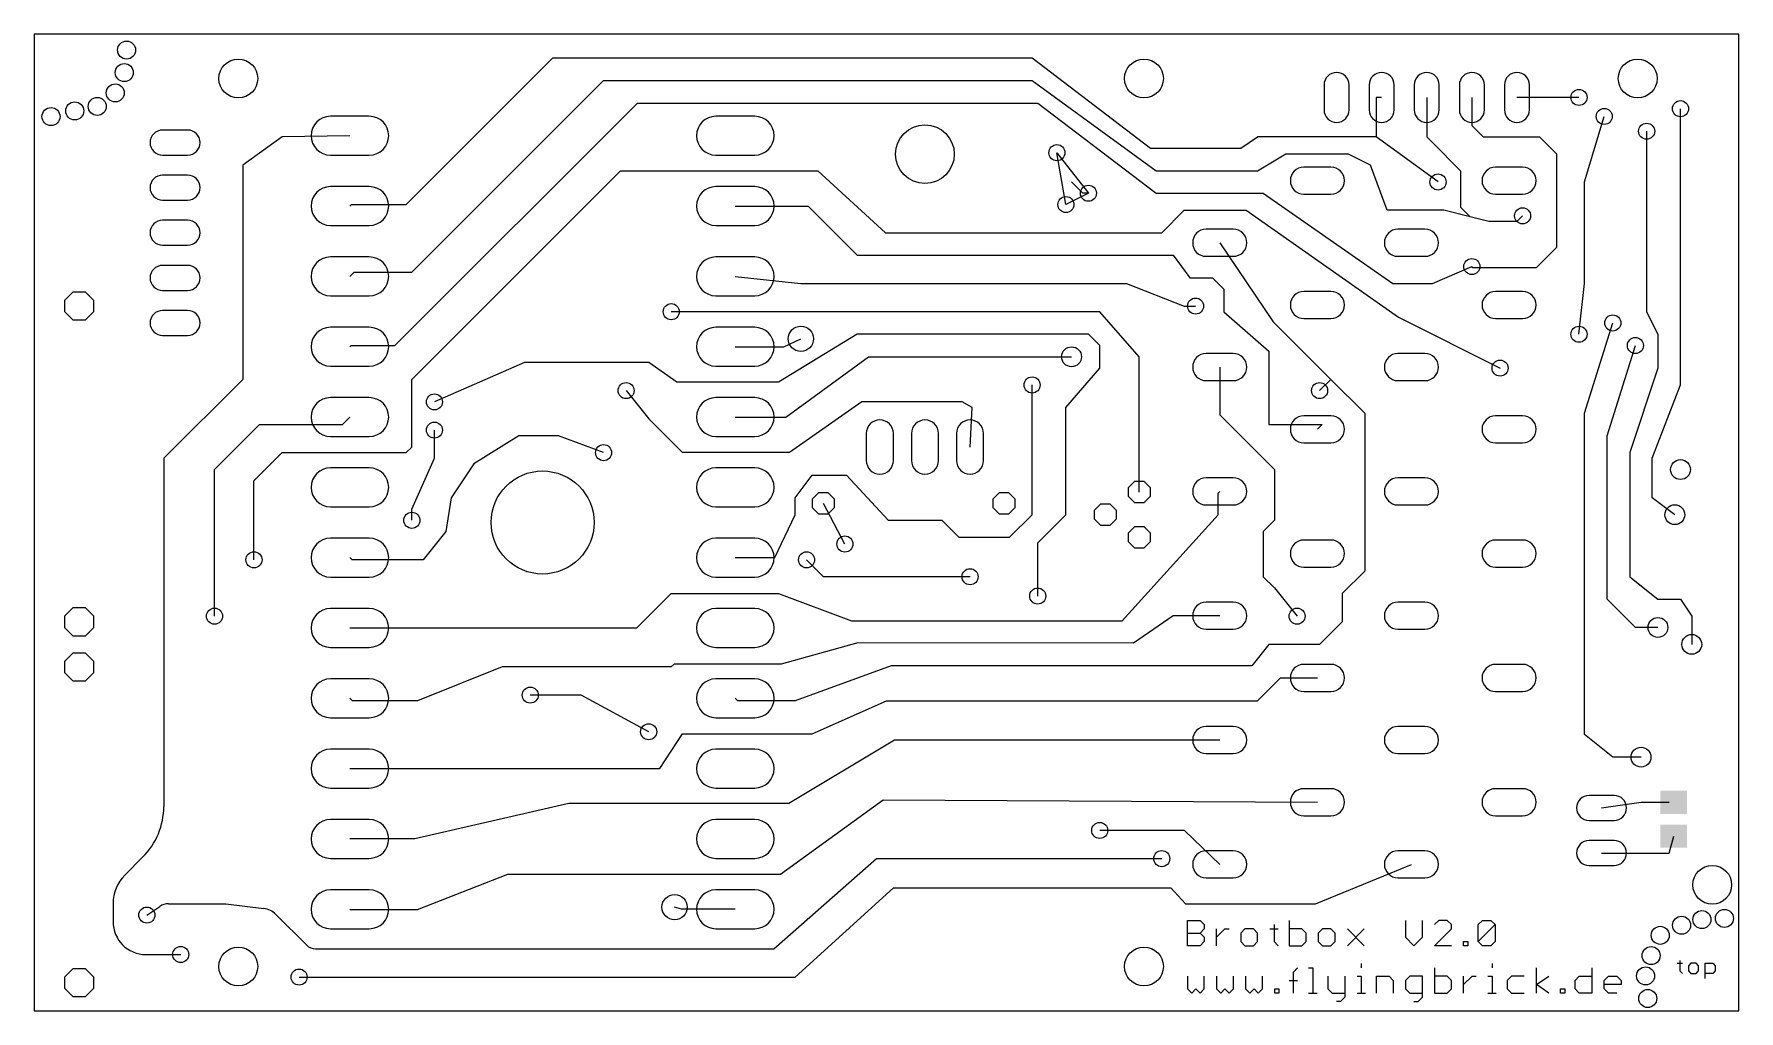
# Model space of a CAD drawing. Extents: x 0 to 96, y 0 to 55.
import ezdxf

# ---------------------------------------------------------------- set-up
doc = ezdxf.new("R2010")
doc.units = 0
for name, color, linetype in [('1', 14, 'CONTINUOUS'), ('17', 94, 'CONTINUOUS'), ('18', 94, 'CONTINUOUS'), ('20', 178, 'CONTINUOUS')]:
    doc.layers.add(name, color=color, linetype=linetype)

# ---------------------------------------------------------------- blocks, each defined once
blk = doc.blocks.new('LONGP100')
blk.add_lwpolyline([(-0.5, -0.5), (0.5, -0.5, 1), (0.5, 0.5), (-0.5, 0.5, 1)], format="xyb", close=True)
blk = doc.blocks.new('OCTAGONP')
blk.add_lwpolyline([(-0.5, -0.2071), (-0.5, 0.2071), (-0.2071, 0.5), (0.2071, 0.5), (0.5, 0.2071), (0.5, -0.2071), (0.2071, -0.5), (-0.2071, -0.5)], close=True)
blk = doc.blocks.new('RECT')
blk.add_solid([(-0.5, -0.5), (0.5, -0.5), (-0.5, 0.5), (0.5, 0.5)])
blk = doc.blocks.new('ROUNDP')
blk.add_circle((0, 0), 0.5)
blk = doc.blocks.new('ROUNDV')
blk.add_circle((0, 0), 0.5)

msp = doc.modelspace()

# ---------------------------------------------------------------- linework, layer by layer
at = {"layer": '1'}
for p, q in [((20.955, 45.4025), (29.21, 53.6575)), ((29.21, 53.6575), (56.1975, 53.6575)), ((56.1975, 53.6575), (62.865, 48.5775)), ((21.2725, 41.5925), (32.0675, 52.3875)), ((32.0675, 52.3875), (56.1975, 52.3875)), ((56.1975, 52.3875), (63.1825, 47.3075)), ((20.32, 37.465), (33.9725, 51.1175)), ((33.9725, 51.1175), (56.515, 51.1175)), ((56.515, 51.1175), (63.1825, 46.0375)), ((75.8825, 51.435), (75.565, 51.435)), ((75.565, 51.435), (75.565, 49.2125)), ((78.4225, 51.435), (78.4225, 49.2125)), ((80.9625, 51.435), (80.9625, 49.8475)), ((86.995, 51.435), (83.5025, 51.435)), ((87.3125, 46.6725), (88.4175, 50.365)), ((92.71, 35.2425), (92.71, 50.8)), ((13.97, 49.2125), (11.7475, 47.625)), ((17.785, 49.28), (13.97, 49.2125)), ((67.945, 48.5775), (68.8975, 49.2125)), ((75.565, 49.2125), (68.8975, 49.2125)), ((79.0575, 46.6725), (75.565, 49.2125)), ((78.4225, 49.2125), (78.74, 48.895)), ((80.9625, 49.8475), (81.5975, 49.2125)), ((81.5975, 49.2125), (84.7725, 49.2125)), ((84.7725, 49.2125), (85.725, 48.26)), ((90.805, 49.53), (90.805, 39.37)), ((58.1025, 45.4025), (57.5945, 48.3235)), ((57.5945, 48.3235), (59.3725, 46.0375)), ((62.865, 48.5775), (67.945, 48.5775)), ((68.8975, 47.3075), (70.485, 48.26)), ((70.485, 48.26), (73.9775, 48.26)), ((75.2475, 47.625), (73.9775, 48.26)), ((78.74, 48.895), (80.3275, 47.3075)), ((85.725, 48.26), (85.725, 42.9895)), ((11.7475, 47.625), (11.7475, 35.56)), ((21.2725, 35.56), (33.02, 47.3075)), ((33.02, 47.3075), (44.1325, 47.3075)), ((44.1325, 47.3075), (47.9425, 43.815)), ((63.1825, 47.3075), (68.8975, 47.3075)), ((76.2, 45.085), (75.2475, 47.625)), ((80.3275, 47.3075), (80.3275, 45.2531)), ((59.055, 46.0375), (58.42, 46.6725)), ((87.3125, 40.9575), (87.3125, 46.6725)), ((17.785, 45.32), (17.8675, 45.4025)), ((17.8675, 45.4025), (20.955, 45.4025)), ((39.485, 45.32), (43.58, 45.32)), ((43.58, 45.32), (46.355, 42.545)), ((59.3725, 46.0375), (58.1025, 45.4025)), ((59.3725, 46.0375), (59.055, 46.0375)), ((63.1825, 46.0375), (69.215, 46.0375)), ((69.215, 46.0375), (76.5175, 40.9575)), ((80.3275, 45.2531), (80.8691, 44.7115)), ((63.5, 43.815), (64.77, 45.085)), ((64.77, 45.085), (68.2625, 45.085)), ((68.2625, 45.085), (76.835, 39.0525)), ((79.375, 45.085), (76.2, 45.085)), ((80.8691, 44.7115), (79.375, 45.085)), ((81.915, 44.45), (80.8691, 44.7115)), ((83.5025, 44.45), (81.915, 44.45)), ((83.82, 44.7675), (83.5025, 44.45)), ((47.9425, 43.815), (63.5, 43.815)), ((66.765, 43.25), (69.78, 38.805)), ((46.355, 42.545), (64.135, 42.545)), ((64.135, 42.545), (65.0875, 41.275)), ((85.725, 42.9895), (84.582, 41.8465)), ((17.785, 41.36), (18.0175, 41.5925)), ((18.0175, 41.5925), (21.2725, 41.5925)), ((39.485, 41.36), (43.18, 40.9575)), ((78.74, 40.9575), (80.9625, 41.91)), ((81.026, 41.8465), (80.9625, 41.91)), ((84.582, 41.8465), (81.026, 41.8465)), ((43.18, 40.9575), (61.51, 40.9575)), ((61.51, 40.9575), (64.77, 39.6875)), ((65.0875, 41.275), (66.3575, 41.275)), ((66.3575, 41.275), (66.9925, 40.64)), ((66.9925, 40.64), (66.9925, 39.37)), ((76.5175, 40.9575), (78.74, 40.9575)), ((86.995, 38.0975), (87.3125, 40.9575)), ((42.2275, 39.37), (35.8775, 39.37)), ((60.0075, 39.37), (42.2275, 39.37)), ((62.23, 36.83), (60.0075, 39.37)), ((64.77, 39.6875), (65.405, 39.6875)), ((66.9925, 39.37), (69.5325, 37.1475)), ((90.805, 39.37), (91.44, 38.1)), ((69.78, 38.805), (73.025, 35.56)), ((76.835, 39.0525), (82.55, 36.195)), ((87.3125, 33.655), (88.9, 38.735)), ((17.785, 37.4), (17.85, 37.465)), ((17.85, 37.465), (20.32, 37.465)), ((46.355, 38.1), (41.91, 35.4013)), ((42.226, 37.4), (43.18, 37.846)), ((59.3725, 38.1), (46.355, 38.1)), ((60.0075, 37.465), (59.3725, 38.1)), ((60.0075, 36.195), (60.0075, 37.465)), ((88.5825, 32.385), (90.17, 37.465)), ((91.44, 38.1), (91.44, 36.195)), ((27.6225, 36.5125), (22.5425, 34.29)), ((34.6075, 36.5125), (27.6225, 36.5125)), ((36.195, 35.4013), (34.6075, 36.5125)), ((39.485, 37.4), (42.226, 37.4)), ((42.33, 33.44), (46.99, 36.83)), ((46.99, 36.83), (58.42, 36.83)), ((62.23, 29.21), (62.23, 36.83)), ((69.5325, 37.1475), (69.5325, 33.02)), ((11.7475, 35.56), (7.3025, 31.115)), ((21.2725, 31.75), (21.2725, 35.56)), ((58.1025, 33.9725), (60.0075, 36.195)), ((66.765, 36.25), (66.765, 33.565)), ((72.39, 34.925), (73.025, 35.56)), ((73.025, 35.56), (74.93, 33.655)), ((91.44, 36.195), (89.8525, 31.4325)), ((33.3375, 34.925), (34.6075, 33.3375)), ((41.91, 35.4013), (36.195, 35.4013)), ((56.1975, 27.94), (56.1975, 35.2425)), ((91.1225, 31.115), (92.71, 35.2425)), ((46.609, 34.29), (42.545, 31.4325)), ((52.2605, 34.29), (46.609, 34.29)), ((52.832, 33.9725), (52.2605, 34.29)), ((52.705, 31.75), (52.832, 33.9725)), ((58.1025, 27.94), (58.1025, 33.9725)), ((74.93, 33.655), (74.93, 24.765)), ((87.3125, 15.5575), (87.3125, 33.655)), ((10.16, 30.48), (12.7, 33.02)), ((12.7, 33.02), (17.365, 33.02)), ((17.365, 33.02), (17.785, 33.44)), ((22.5425, 31.115), (22.5425, 32.7025)), ((34.6075, 33.3375), (36.5125, 31.4325)), ((39.485, 33.44), (42.33, 33.44)), ((66.765, 33.565), (69.85, 30.48)), ((69.5325, 33.02), (72.535, 33.02)), ((72.535, 33.02), (72.265, 32.75)), ((20.955, 31.4325), (21.2725, 31.75)), ((27.305, 32.385), (24.765, 30.7975)), ((29.5275, 32.385), (27.305, 32.385)), ((32.0675, 31.4325), (29.5275, 32.385)), ((88.5825, 23.1775), (88.5825, 32.385)), ((7.3025, 31.115), (7.3025, 11.506)), ((12.3825, 29.845), (13.97, 31.4325)), ((13.97, 31.4325), (20.955, 31.4325)), ((21.2725, 28.2575), (22.5425, 31.115)), ((24.765, 30.7975), (23.495, 28.8925)), ((42.545, 31.4325), (36.5125, 31.4325)), ((89.8525, 31.4325), (89.8525, 24.4475)), ((91.1225, 28.8925), (91.1225, 31.115)), ((10.16, 22.225), (10.16, 30.48)), ((12.3825, 25.4), (12.3825, 29.845)), ((42.8625, 28.8925), (43.815, 30.1625)), ((43.815, 30.1625), (45.755, 30.1625)), ((45.755, 30.1625), (48.095, 27.6225)), ((69.85, 30.48), (69.85, 27.6225)), ((23.495, 28.8925), (23.1775, 26.9875)), ((42.8625, 27.94), (42.8625, 28.8925)), ((66.675, 29.16), (66.765, 29.25)), ((66.675, 27.94), (66.675, 29.16)), ((92.3925, 27.94), (91.1225, 28.8925)), ((21.2725, 27.6225), (21.2725, 28.2575)), ((41.7125, 25.52), (42.8625, 27.94)), ((45.6565, 26.289), (44.45, 28.575)), ((54.9275, 26.67), (56.1975, 27.94)), ((56.515, 26.3525), (58.1025, 27.94)), ((61.2775, 21.971), (66.675, 27.94)), ((23.1775, 26.9875), (21.9075, 25.4)), ((48.095, 27.6225), (51.1175, 27.6225)), ((51.1175, 27.6225), (52.07, 26.67)), ((69.85, 27.6225), (69.215, 26.9875)), ((69.215, 26.9875), (69.215, 24.4475)), ((52.07, 26.67), (54.9275, 26.67)), ((56.515, 23.3585), (56.515, 26.3525)), ((17.905, 25.4), (17.785, 25.52)), ((21.9075, 25.4), (17.905, 25.4)), ((39.485, 25.52), (41.7125, 25.52)), ((44.45, 24.4475), (43.4975, 25.4)), ((52.705, 24.4475), (44.45, 24.4475)), ((69.215, 24.4475), (69.85, 23.8125)), ((74.93, 24.765), (73.66, 23.495)), ((89.8525, 24.4475), (91.44, 23.1775)), ((33.9425, 21.56), (35.8775, 23.495)), ((35.8775, 23.495), (41.91, 23.495)), ((41.91, 23.495), (46.0375, 21.971)), ((69.85, 23.8125), (71.12, 22.225)), ((73.66, 23.495), (73.66, 21.9075)), ((90.17, 21.59), (88.5825, 23.1775)), ((91.44, 23.1775), (92.71, 23.1775)), ((92.71, 23.1775), (93.345, 22.225)), ((64.135, 22.25), (61.9125, 20.701)), ((66.765, 22.25), (64.135, 22.25)), ((93.345, 22.225), (93.345, 20.6375)), ((17.785, 21.56), (33.9425, 21.56)), ((46.0375, 21.971), (61.2775, 21.971)), ((73.66, 21.9075), (72.39, 20.6375)), ((91.44, 21.59), (90.17, 21.59)), ((46.38, 20.726), (42.0688, 19.5263)), ((61.9125, 20.701), (46.38, 20.726)), ((69.5325, 20.6375), (68.58, 19.431)), ((72.39, 20.6375), (69.5325, 20.6375)), ((26.3525, 19.3675), (21.59, 17.4625)), ((35.8775, 19.3675), (26.3525, 19.3675)), ((36.0363, 19.5263), (35.8775, 19.3675)), ((42.0688, 19.5263), (36.0363, 19.5263)), ((48.26, 19.431), (42.8625, 17.4625)), ((68.58, 19.431), (48.26, 19.431)), ((68.8975, 17.4625), (70.185, 18.75)), ((70.185, 18.75), (72.265, 18.75)), ((17.9225, 17.4625), (17.785, 17.6)), ((21.59, 17.4625), (17.9225, 17.4625)), ((30.7975, 17.78), (27.94, 17.78)), ((34.6075, 15.7163), (30.7975, 17.78)), ((39.6225, 17.4625), (39.485, 17.6)), ((42.8625, 17.4625), (39.6225, 17.4625)), ((43.815, 15.6083), (48.006, 17.4625)), ((48.006, 17.4625), (68.8975, 17.4625)), ((35.2425, 13.6525), (36.5125, 15.6083)), ((36.5125, 15.6083), (43.815, 15.6083)), ((88.9, 14.2875), (87.3125, 15.5575)), ((48.4505, 15.24), (42.4942, 11.6713)), ((66.755, 15.24), (48.4505, 15.24)), ((66.765, 15.25), (66.755, 15.24)), ((17.785, 13.64), (17.7975, 13.6525)), ((17.7975, 13.6525), (35.2425, 13.6525)), ((90.4875, 14.2875), (88.9, 14.2875)), ((30.1117, 11.6713), (21.435, 9.68)), ((42.4942, 11.6713), (30.1117, 11.6713)), ((42.037, 7.6962), (47.818, 11.877)), ((47.818, 11.877), (72.265, 11.75)), ((88.265, 11.43), (90.4875, 11.7475)), ((90.4875, 11.7475), (92.075, 11.7475)), ((21.435, 9.68), (17.785, 9.68)), ((64.775, 10.155), (60.0075, 10.16)), ((66.765, 8.25), (64.775, 10.155)), ((92.075, 8.89), (92.329, 9.845)), ((6.1262, 8.6662), (5.1026, 7.6426)), ((88.265, 8.89), (92.075, 8.89)), ((21.59, 5.715), (26.67, 7.6962)), ((26.67, 7.6962), (42.037, 7.6962)), ((41.656, 3.4925), (47.4345, 8.5725)), ((47.4345, 8.5725), (63.5, 8.5725)), ((72.1625, 6.0325), (77.56, 8.25)), ((42.8625, 1.905), (48.387, 6.9215)), ((48.387, 6.9215), (64.008, 6.9215)), ((64.008, 6.9215), (64.8335, 6.0325)), ((4.445, 6.0551), (4.445, 5.0263)), ((6.35, 5.3975), (7.0763, 5.8817)), ((7.5744, 6.0325), (10.795, 6.0325)), ((10.795, 6.0325), (12.9453, 5.7637)), ((36.454, 5.72), (36.068, 5.842)), ((64.8335, 6.0325), (72.1625, 6.0325)), ((13.6127, 5.4373), (15.3496, 3.7004)), ((17.785, 5.72), (17.79, 5.715)), ((17.79, 5.715), (21.59, 5.715)), ((39.485, 5.72), (36.454, 5.72)), ((64.9478, 3.6703), (64.9478, 5.0939)), ((64.9478, 5.0939), (65.6596, 5.0939)), ((65.6596, 5.0939), (65.8969, 4.8566)), ((65.8969, 4.8566), (65.8969, 4.6194)), ((69.8237, 4.8566), (69.8237, 3.9076)), ((70.6778, 5.0939), (70.6778, 3.6703)), ((77.2265, 5.0939), (77.2265, 4.1448)), ((78.1755, 4.1448), (78.1755, 5.0939)), ((79.1009, 5.0939), (78.8636, 4.8566)), ((79.5754, 5.0939), (79.1009, 5.0939)), ((79.8127, 4.8566), (79.5754, 5.0939)), ((79.8127, 4.6194), (79.8127, 4.8566)), ((81.3194, 4.8566), (81.5566, 5.0939)), ((81.3194, 3.9076), (81.3194, 4.8566)), ((81.3194, 3.9076), (82.2684, 4.8566)), ((81.5566, 5.0939), (82.0312, 5.0939)), ((82.0312, 5.0939), (82.2684, 4.8566)), ((82.2684, 4.8566), (82.2684, 3.9076)), ((64.9478, 4.3821), (65.6596, 4.3821)), ((65.8969, 4.6194), (65.6596, 4.3821)), ((65.6596, 4.3821), (65.8969, 4.1448)), ((65.8969, 3.9076), (65.6596, 3.6703)), ((65.8969, 4.1448), (65.8969, 3.9076)), ((66.585, 3.6703), (66.585, 4.6194)), ((66.585, 4.1448), (67.0595, 4.6194)), ((67.0595, 4.6194), (67.2968, 4.6194)), ((68.1865, 4.6194), (67.9493, 4.3821)), ((67.9493, 4.3821), (67.9493, 3.9076)), ((67.9493, 3.9076), (68.1865, 3.6703)), ((68.6611, 4.6194), (68.1865, 4.6194)), ((68.8983, 4.3821), (68.6611, 4.6194)), ((68.6611, 3.6703), (68.8983, 3.9076)), ((68.8983, 3.9076), (68.8983, 4.3821)), ((69.5864, 4.6194), (70.0609, 4.6194)), ((69.8237, 3.9076), (70.0609, 3.6703)), ((71.3897, 4.6194), (70.6778, 4.6194)), ((71.6269, 4.3821), (71.3897, 4.6194)), ((71.3897, 3.6703), (71.6269, 3.9076)), ((71.6269, 3.9076), (71.6269, 4.3821)), ((72.5523, 4.6194), (72.315, 4.3821)), ((72.315, 4.3821), (72.315, 3.9076)), ((72.315, 3.9076), (72.5523, 3.6703)), ((73.0268, 4.6194), (72.5523, 4.6194)), ((73.2641, 4.3821), (73.0268, 4.6194)), ((73.0268, 3.6703), (73.2641, 3.9076)), ((73.2641, 3.9076), (73.2641, 4.3821)), ((73.9522, 4.6194), (74.9012, 3.6703)), ((73.9522, 3.6703), (74.9012, 4.6194)), ((77.2265, 4.1448), (77.701, 3.6703)), ((77.701, 3.6703), (78.1755, 4.1448)), ((78.8636, 3.6703), (79.8127, 4.6194)), ((80.5008, 3.6703), (80.5008, 3.9076)), ((80.5008, 3.9076), (80.7381, 3.9076)), ((80.7381, 3.9076), (80.7381, 3.6703)), ((81.5566, 3.6703), (81.3194, 3.9076)), ((82.2684, 3.9076), (82.0312, 3.6703)), ((6.2963, 3.175), (8.255, 3.175)), ((15.8516, 3.4925), (41.656, 3.4925)), ((65.6596, 3.6703), (64.9478, 3.6703)), ((68.1865, 3.6703), (68.6611, 3.6703)), ((70.6778, 3.6703), (71.3897, 3.6703)), ((72.5523, 3.6703), (73.0268, 3.6703)), ((79.8127, 3.6703), (78.8636, 3.6703)), ((80.7381, 3.6703), (80.5008, 3.6703)), ((82.0312, 3.6703), (81.5566, 3.6703)), ((64.9478, 1.9524), (64.9478, 1.2406)), ((65.8969, 1.2406), (65.8969, 1.9524)), ((66.585, 1.9524), (66.585, 1.2406)), ((67.534, 1.2406), (67.534, 1.9524)), ((68.2221, 1.9524), (68.2221, 1.2406)), ((69.1712, 1.2406), (69.1712, 1.9524)), ((70.9151, 2.1896), (71.1524, 2.4269)), ((70.9151, 1.0033), (70.9151, 2.1896)), ((71.7693, 2.4269), (72.0066, 2.4269)), ((72.0066, 2.4269), (72.0066, 1.0033)), ((72.8607, 1.9524), (72.8607, 1.2406)), ((73.8098, 1.9524), (73.8098, 0.766)), ((74.4979, 1.9524), (74.7351, 1.9524)), ((74.7351, 2.6642), (74.7351, 2.4269)), ((74.7351, 1.9524), (74.7351, 1.0033)), ((75.5893, 1.0033), (75.5893, 1.9524)), ((75.5893, 1.9524), (76.3011, 1.9524)), ((76.3011, 1.9524), (76.5384, 1.7151)), ((77.4637, 1.9524), (77.2265, 1.7151)), ((78.1755, 1.9524), (77.4637, 1.9524)), ((78.1755, 0.766), (78.1755, 1.9524)), ((78.8636, 2.4269), (78.8636, 1.0033)), ((79.5754, 1.9524), (78.8636, 1.9524)), ((79.8127, 1.7151), (79.5754, 1.9524)), ((80.5008, 1.0033), (80.5008, 1.9524)), ((80.5008, 1.4778), (80.9753, 1.9524)), ((80.9753, 1.9524), (81.2126, 1.9524)), ((81.8651, 1.9524), (82.1024, 1.9524)), ((82.1024, 2.6642), (82.1024, 2.4269)), ((82.1024, 1.9524), (82.1024, 1.0033)), ((83.1938, 1.9524), (82.9565, 1.7151)), ((83.9056, 1.9524), (83.1938, 1.9524)), ((84.5937, 1.0033), (84.5937, 2.4269)), ((84.5937, 1.4778), (85.3055, 1.9524)), ((86.7766, 1.7151), (87.0138, 1.9524)), ((87.0138, 1.9524), (87.7256, 1.9524)), ((87.7256, 2.4269), (87.7256, 1.0033)), ((88.4137, 1.7151), (88.651, 1.9524)), ((88.651, 1.9524), (89.1255, 1.9524)), ((89.1255, 1.9524), (89.3628, 1.7151)), ((92.5322, 2.6844), (92.8203, 2.6844)), ((92.6763, 2.8285), (92.6763, 2.2523)), ((92.6763, 2.2523), (92.8203, 2.1082)), ((93.2999, 2.6844), (93.1559, 2.5404)), ((93.1559, 2.5404), (93.1559, 2.2523)), ((93.1559, 2.2523), (93.2999, 2.1082)), ((93.588, 2.6844), (93.2999, 2.6844)), ((93.2999, 2.1082), (93.588, 2.1082)), ((93.7321, 2.5404), (93.588, 2.6844)), ((93.588, 2.1082), (93.7321, 2.2523)), ((93.7321, 2.2523), (93.7321, 2.5404)), ((94.0914, 1.8201), (94.0914, 2.6844)), ((94.0914, 2.6844), (94.5236, 2.6844)), ((94.5236, 2.1082), (94.0914, 2.1082)), ((94.5236, 2.6844), (94.6676, 2.5404)), ((94.6676, 2.2523), (94.5236, 2.1082)), ((94.6676, 2.5404), (94.6676, 2.2523)), ((14.9225, 1.905), (42.8625, 1.905)), ((64.9478, 1.2406), (65.1851, 1.0033)), ((65.1851, 1.0033), (65.4223, 1.2406)), ((65.4223, 1.2406), (65.6596, 1.0033)), ((65.6596, 1.0033), (65.8969, 1.2406)), ((66.585, 1.2406), (66.8222, 1.0033)), ((66.8222, 1.0033), (67.0595, 1.2406)), ((67.0595, 1.2406), (67.2968, 1.0033)), ((67.2968, 1.0033), (67.534, 1.2406)), ((68.2221, 1.2406), (68.4594, 1.0033)), ((68.4594, 1.0033), (68.6967, 1.2406)), ((68.6967, 1.2406), (68.9339, 1.0033)), ((68.9339, 1.0033), (69.1712, 1.2406)), ((69.8593, 1.0033), (69.8593, 1.2406)), ((69.8593, 1.2406), (70.0965, 1.2406)), ((70.0965, 1.0033), (69.8593, 1.0033)), ((70.0965, 1.2406), (70.0965, 1.0033)), ((70.6778, 1.7151), (71.1524, 1.7151)), ((71.7693, 1.0033), (72.2438, 1.0033)), ((72.8607, 1.2406), (73.098, 1.0033)), ((73.098, 1.0033), (73.8098, 1.0033)), ((74.4979, 1.0033), (74.9724, 1.0033)), ((76.5384, 1.7151), (76.5384, 1.0033)), ((77.2265, 1.7151), (77.2265, 1.2406)), ((77.2265, 1.2406), (77.4637, 1.0033)), ((77.4637, 1.0033), (78.1755, 1.0033)), ((78.8636, 1.0033), (79.5754, 1.0033)), ((79.5754, 1.0033), (79.8127, 1.2406)), ((79.8127, 1.2406), (79.8127, 1.7151)), ((81.8651, 1.0033), (82.3396, 1.0033)), ((82.9565, 1.7151), (82.9565, 1.2406)), ((82.9565, 1.2406), (83.1938, 1.0033)), ((83.1938, 1.0033), (83.9056, 1.0033)), ((85.3055, 1.0033), (84.5937, 1.4778)), ((85.958, 1.0033), (85.958, 1.2406)), ((85.958, 1.2406), (86.1952, 1.2406)), ((86.1952, 1.0033), (85.958, 1.0033)), ((86.1952, 1.2406), (86.1952, 1.0033)), ((86.7766, 1.2406), (86.7766, 1.7151)), ((87.0138, 1.0033), (86.7766, 1.2406)), ((87.7256, 1.0033), (87.0138, 1.0033)), ((88.4137, 1.2406), (88.4137, 1.7151)), ((89.3628, 1.4778), (88.4137, 1.4778)), ((88.651, 1.0033), (88.4137, 1.2406)), ((89.1255, 1.0033), (88.651, 1.0033)), ((89.3628, 1.7151), (89.3628, 1.4778)), ((73.5725, 0.5288), (73.3353, 0.5288)), ((73.8098, 0.766), (73.5725, 0.5288)), ((77.701, 0.5288), (77.9383, 0.5288)), ((77.9383, 0.5288), (78.1755, 0.766))]:
    msp.add_line(p, q, dxfattribs=at)
for centre, radius, start, end in [((3.2864, 11.506), 4.0161, 315, 360), ((6.6901, 6.0551), 2.2451, 135, 180), ((7.5744, 5.1345), 0.898, 89.9999, 123.6899), ((12.8033, 4.6278), 1.1448, 45, 82.8749), ((6.2963, 5.0263), 1.8513, 180, 270), ((15.8516, 4.2024), 0.71, 224.9999, 270.0001)]:
    msp.add_arc(centre, radius, start, end, dxfattribs=at)
at = {"layer": '20'}
for p, q in [((96, 55), (0, 55)), ((0, 55), (0, 0)), ((96, 0), (96, 55)), ((0, 0), (96, 0))]:
    msp.add_line(p, q, dxfattribs=at)
for centre, radius in [((5.207, 54.102), 0.508), ((5.08, 52.832), 0.508), ((11.5, 52.5), 1.0922), ((62.5, 52.5), 1.0922), ((90.3, 52.5), 1.0922), ((4.572, 51.689), 0.508), ((2.286, 50.673), 0.508), ((3.556, 50.927), 0.508), ((0.9525, 50.3555), 0.508), ((50.165, 48.236), 1.651), ((28.635, 27.5), 2.9), ((94.5, 7.1), 1.0922), ((92.7735, 4.826), 0.508), ((93.9165, 5.1435), 0.508), ((95.1865, 5.207), 0.508), ((91.567, 4.2545), 0.508), ((11.5, 2.5), 1.0922), ((62.5, 2.5), 1.0922), ((91.059, 3.1115), 0.508), ((90.7415, 1.9685), 0.508), ((90.8685, 0.6985), 0.508)]:
    msp.add_circle(centre, radius, dxfattribs=at)

# ---------------------------------------------------------------- block references
at = {"layer": '1', "xscale": 1.3, "yscale": 1.5, "rotation": 270}
for p in [(92.329, 11.745), (92.329, 9.845)]:
    msp.add_blockref('RECT', p, dxfattribs=at)
at = {"layer": '17'}
for name, p, xscale, yscale, rotation in [('LONGP100', (73.3425, 51.435), 1.4064, 1.4064, 270), ('LONGP100', (75.8825, 51.435), 1.4064, 1.4064, 270), ('LONGP100', (78.4225, 51.435), 1.4064, 1.4064, 270), ('LONGP100', (80.9625, 51.435), 1.4064, 1.4064, 270), ('LONGP100', (83.5025, 51.435), 1.4064, 1.4064, 270), ('LONGP100', (7.9375, 48.895), 1.4064, 1.4064, 180), ('LONGP100', (7.9375, 46.355), 1.4064, 1.4064, 180), ('LONGP100', (72.265, 46.75), 1.524, 1.524, 180), ('LONGP100', (83.06, 46.75), 1.524, 1.524, 180), ('LONGP100', (7.9375, 43.815), 1.4064, 1.4064, 180), ('LONGP100', (66.765, 43.25), 1.524, 1.524, 180), ('LONGP100', (77.56, 43.25), 1.524, 1.524, 180), ('LONGP100', (7.9375, 41.275), 1.4064, 1.4064, 180), ('OCTAGONP', (2.54, 39.6875), 1.6002, 1.6002, 90), ('LONGP100', (72.265, 39.75), 1.524, 1.524, 180), ('LONGP100', (83.06, 39.75), 1.524, 1.524, 180), ('LONGP100', (7.9375, 38.735), 1.4064, 1.4064, 180), ('ROUNDP', (43.18, 37.846), 1.4224, 1.4224, 180), ('LONGP100', (66.765, 36.25), 1.524, 1.524, 180), ('LONGP100', (77.56, 36.25), 1.524, 1.524, 180), ('LONGP100', (47.625, 31.75), 1.524, 1.524, 90), ('LONGP100', (50.165, 31.75), 1.524, 1.524, 90), ('LONGP100', (52.705, 31.75), 1.524, 1.524, 90), ('LONGP100', (72.265, 32.75), 1.524, 1.524, 180), ('LONGP100', (83.06, 32.75), 1.524, 1.524, 180), ('OCTAGONP', (62.23, 29.21), 1.2192, 1.2192, 90), ('LONGP100', (66.765, 29.25), 1.524, 1.524, 180), ('LONGP100', (77.56, 29.25), 1.524, 1.524, 180), ('OCTAGONP', (60.325, 27.94), 1.2192, 1.2192, 90), ('OCTAGONP', (62.23, 26.67), 1.2192, 1.2192, 90), ('LONGP100', (72.265, 25.75), 1.524, 1.524, 180), ('LONGP100', (83.06, 25.75), 1.524, 1.524, 180), ('OCTAGONP', (2.54, 21.9075), 1.6002, 1.6002, 90), ('LONGP100', (66.765, 22.25), 1.524, 1.524, 180), ('LONGP100', (77.56, 22.25), 1.524, 1.524, 180), ('OCTAGONP', (2.54, 19.3675), 1.6002, 1.6002, 90), ('LONGP100', (72.265, 18.75), 1.524, 1.524, 180), ('LONGP100', (83.06, 18.75), 1.524, 1.524, 180), ('LONGP100', (66.765, 15.25), 1.524, 1.524, 180), ('LONGP100', (77.56, 15.25), 1.524, 1.524, 180), ('LONGP100', (72.265, 11.75), 1.524, 1.524, 180), ('LONGP100', (83.06, 11.75), 1.524, 1.524, 180), ('LONGP100', (88.265, 11.43), 1.4064, 1.4064, 180), ('LONGP100', (66.765, 8.25), 1.524, 1.524, 180), ('LONGP100', (77.56, 8.25), 1.524, 1.524, 180), ('LONGP100', (88.265, 8.89), 1.4064, 1.4064, 180), ('ROUNDP', (36.068, 5.842), 1.4224, 1.4224, 180), ('OCTAGONP', (2.54, 1.5875), 1.6002, 1.6002, 90)]:
    msp.add_blockref(name, p, dxfattribs=dict(at, xscale=xscale, yscale=yscale, rotation=rotation))
for name, p, xscale, yscale in [('LONGP100', (17.785, 49.28), 2.1844, 2.1844), ('LONGP100', (39.485, 49.28), 2.1844, 2.1844), ('LONGP100', (17.785, 45.32), 2.1844, 2.1844), ('LONGP100', (39.485, 45.32), 2.1844, 2.1844), ('LONGP100', (17.785, 41.36), 2.1844, 2.1844), ('LONGP100', (39.485, 41.36), 2.1844, 2.1844), ('LONGP100', (17.785, 37.4), 2.1844, 2.1844), ('LONGP100', (39.485, 37.4), 2.1844, 2.1844), ('LONGP100', (17.785, 33.44), 2.1844, 2.1844), ('LONGP100', (39.485, 33.44), 2.1844, 2.1844), ('LONGP100', (17.785, 29.48), 2.1844, 2.1844), ('LONGP100', (39.485, 29.48), 2.1844, 2.1844), ('OCTAGONP', (44.45, 28.575), 1.2192, 1.2192), ('OCTAGONP', (54.61, 28.575), 1.2192, 1.2192), ('LONGP100', (17.785, 25.52), 2.1844, 2.1844), ('LONGP100', (39.485, 25.52), 2.1844, 2.1844), ('LONGP100', (17.785, 21.56), 2.1844, 2.1844), ('LONGP100', (39.485, 21.56), 2.1844, 2.1844), ('LONGP100', (17.785, 17.6), 2.1844, 2.1844), ('LONGP100', (39.485, 17.6), 2.1844, 2.1844), ('LONGP100', (17.785, 13.64), 2.1844, 2.1844), ('LONGP100', (39.485, 13.64), 2.1844, 2.1844), ('LONGP100', (17.785, 9.68), 2.1844, 2.1844), ('LONGP100', (39.485, 9.68), 2.1844, 2.1844), ('LONGP100', (17.785, 5.72), 2.1844, 2.1844), ('LONGP100', (39.485, 5.72), 2.1844, 2.1844)]:
    msp.add_blockref(name, p, dxfattribs=dict(at, xscale=xscale, yscale=yscale))
at = {"layer": '18'}
for p, xscale, yscale in [((86.995, 51.435), 0.9048, 0.9048), ((92.71, 50.8), 0.9048, 0.9048), ((88.4175, 50.365), 0.9048, 0.9048), ((90.805, 49.53), 0.9048, 0.9048), ((57.5945, 48.3235), 0.9048, 0.9048), ((79.0575, 46.6725), 0.9048, 0.9048), ((59.3725, 46.0375), 0.9048, 0.9048), ((58.1025, 45.4025), 0.9048, 0.9048), ((83.82, 44.7675), 0.9048, 0.9048), ((80.9625, 41.91), 0.9048, 0.9048), ((35.8775, 39.37), 0.9048, 0.9048), ((65.405, 39.6875), 0.9048, 0.9048), ((86.995, 38.0975), 0.9048, 0.9048), ((88.9, 38.735), 0.9048, 0.9048), ((90.17, 37.465), 0.9048, 0.9048), ((58.42, 36.83), 1.1176, 1.1176), ((82.55, 36.195), 0.9048, 0.9048), ((56.1975, 35.2425), 0.9048, 0.9048), ((22.5425, 34.29), 0.9048, 0.9048), ((33.3375, 34.925), 0.9048, 0.9048), ((72.39, 34.925), 0.9048, 0.9048), ((22.5425, 32.7025), 0.9048, 0.9048), ((32.0675, 31.4325), 0.9048, 0.9048), ((92.71, 30.48), 1.1176, 1.1176), ((21.2725, 27.6225), 0.9048, 0.9048), ((92.3925, 27.94), 1.1176, 1.1176), ((45.6565, 26.289), 0.9048, 0.9048), ((12.3825, 25.4), 0.9048, 0.9048), ((43.4975, 25.4), 0.9048, 0.9048), ((52.705, 24.4475), 0.9048, 0.9048), ((56.515, 23.3585), 0.9048, 0.9048), ((10.16, 22.225), 0.9048, 0.9048), ((71.12, 22.225), 0.9048, 0.9048), ((91.44, 21.59), 1.1176, 1.1176), ((93.345, 20.6375), 1.1176, 1.1176), ((27.94, 17.78), 0.9048, 0.9048), ((34.6075, 15.7163), 0.9048, 0.9048), ((90.4875, 14.2875), 1.1176, 1.1176), ((60.0075, 10.16), 0.9048, 0.9048), ((63.5, 8.5725), 0.9048, 0.9048), ((6.35, 5.3975), 0.9048, 0.9048), ((8.255, 3.175), 0.9048, 0.9048), ((14.9225, 1.905), 0.9048, 0.9048)]:
    msp.add_blockref('ROUNDV', p, dxfattribs=dict(at, xscale=xscale, yscale=yscale))

doc.saveas('drawing.dxf')
